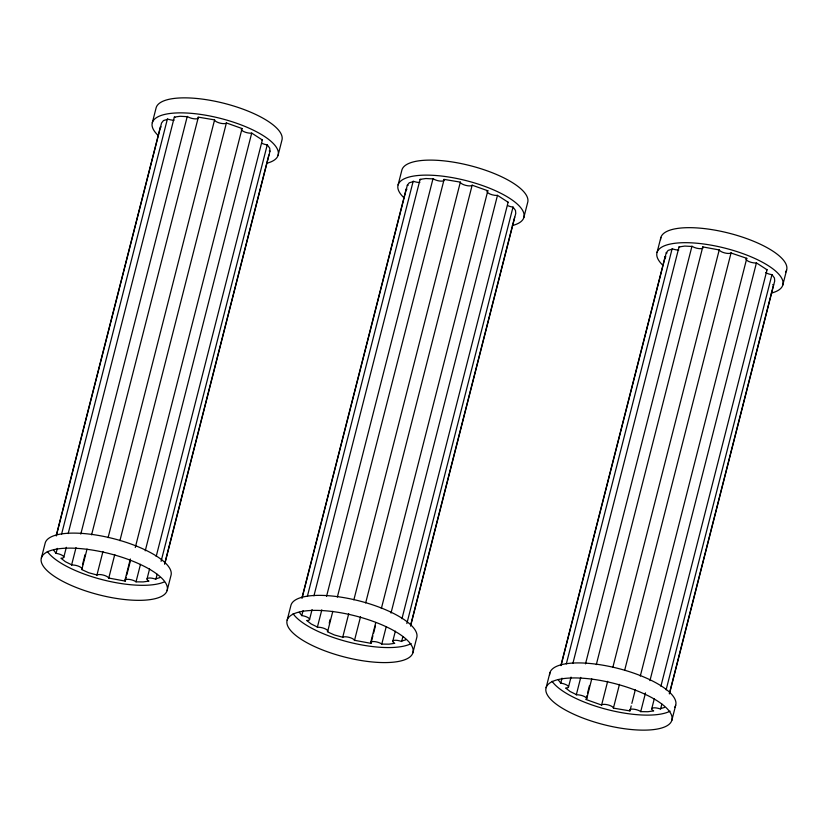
<?xml version="1.0" encoding="UTF-8"?>
<svg xmlns="http://www.w3.org/2000/svg" width="828" height="828" viewBox="0 0 828 828"><rect width="100%" height="100%" fill="white"/><g stroke="black" fill="none" stroke-linecap="round" stroke-linejoin="round"><path stroke-width="1.24" d="M41.4 557.906L45.23 542.889A64.946 21.249 14.3 0 1 114.212 538.842A64.946 21.249 14.3 0 1 170.951 575.543L167.121 590.561A64.946 21.249 14.3 0 1 67.523 583.709A64.946 21.249 14.3 0 1 78.132 548.426A64.946 21.249 14.3 0 1 167.121 590.561M152.342 122.658L156.171 107.64A64.946 21.249 14.3 0 1 225.154 103.593A64.946 21.249 14.3 0 1 281.893 140.294L278.063 155.312M56.159 535.788L160.404 126.808L161.191 126.984M56.356 535.716L161.553 122.989L163.468 120.567L168.136 119.17A6.21 2.029 14.3 0 0 174.087 120.174M126.177 577.354L125.225 581.101L108.675 578.037A6.21 2.029 14.3 0 0 103.314 575.087A6.21 2.029 14.3 0 0 97.073 575.025L88.668 572.728L81.589 569.519A6.21 2.029 14.3 0 0 79.457 566.6A6.21 2.029 14.3 0 0 72.108 565.027L65.402 561.715L60.941 558.227L61.603 558.227A6.21 2.029 14.3 0 0 63.27 556.126A6.21 2.029 14.3 0 0 56.78 553.466L56.035 553.373L57.308 548.374M61.593 534.122L167.432 118.89M68.175 533.584L174.335 117.11L180.1 116.282L187.687 116.676A6.21 2.029 14.3 0 0 194.839 118.87A6.21 2.029 14.3 0 0 198.296 117.41L91.587 534.826M63.777 557.316L66.333 547.308M71.57 565.1L76.031 547.598M80.792 534.081L187.273 116.355M82.5 564.665L85.046 554.667M81.951 569.064L87.043 549.057M96.897 575.253L102.951 551.489M108.106 537.61L214.587 119.884L198.068 117.1M108.706 578.317L114.761 554.553M119.915 540.674L226.396 122.948L242.066 128.526L135.274 547.505M124.935 580.231L130.358 558.972M126.819 574.849L130.327 561.094M159.825 577.623L155.157 579.02A6.21 2.029 14.3 0 0 148.129 578.172A6.21 2.029 14.3 0 0 148.378 580.77L148.957 581.09L143.192 581.918L136.02 581.846L140.481 564.334M145.242 550.827L251.712 133.091L262.352 139.973L156.192 556.457M147.032 578.938L149.589 568.929M155.85 579.31L157.134 574.301M161.098 561.301L267.258 144.817L266.502 144.724A6.21 2.029 14.3 0 1 262.01 143.347M164.606 563.961L268.852 154.981M164.803 563.878L270 151.151L269.721 148.171L267.258 144.817M287.161 620.151L290.99 605.133A64.946 21.249 14.3 0 1 359.973 601.097A64.946 21.249 14.3 0 1 416.712 637.788L412.882 652.806A64.946 21.249 14.3 0 1 313.284 645.954A64.946 21.249 14.3 0 1 323.903 610.681A64.946 21.249 14.3 0 1 412.882 652.806M398.102 184.903L401.932 169.885A64.946 21.249 14.3 0 1 470.925 165.848A64.946 21.249 14.3 0 1 527.653 202.539L523.824 217.557M301.92 598.033L406.165 189.053L406.952 189.229M302.116 597.961L407.314 185.234L409.229 182.822L413.896 181.425A6.21 2.029 14.3 0 0 419.848 182.429M372.9 635.842L370.985 643.346L354.436 640.292A6.21 2.029 14.3 0 0 349.074 637.343A6.21 2.029 14.3 0 0 342.844 637.27L334.44 634.983L327.35 631.764A6.21 2.029 14.3 0 0 325.218 628.845A6.21 2.029 14.3 0 0 317.869 627.272L311.162 623.96L306.702 620.472L307.364 620.482A6.21 2.029 14.3 0 0 309.03 618.381A6.21 2.029 14.3 0 0 302.551 615.721L301.796 615.628L303.069 610.619M307.364 596.367L413.203 181.135M313.936 595.839L420.096 179.355L425.861 178.527L433.448 178.92A6.21 2.029 14.3 0 0 440.599 181.115A6.21 2.029 14.3 0 0 444.056 179.655L337.348 597.071M309.537 619.561L312.094 609.553M317.331 627.355L321.802 609.843M326.553 596.326L433.034 178.6M329.213 623.163L330.175 619.416M327.712 631.309L332.815 611.302M342.657 637.498L348.723 613.734M353.866 599.855L460.347 182.129L443.829 179.345M354.467 640.561L360.522 616.798M365.676 602.919L472.157 185.193L487.827 190.771L381.356 608.508M370.706 642.476L375.798 622.47M373.531 633.348L375.446 625.844M405.585 639.878L400.918 641.276A6.21 2.029 14.3 0 0 393.89 640.427A6.21 2.029 14.3 0 0 394.138 643.014L394.718 643.335L388.953 644.163L381.78 644.091L386.252 626.579M391.002 613.072L497.483 195.346L508.113 202.218L401.953 618.702M392.793 641.183L395.349 631.184M401.621 641.555L402.894 636.556M406.858 623.546L513.018 207.072L512.263 206.979A6.21 2.029 14.3 0 1 507.771 205.603M410.688 624.954L514.612 217.226M410.564 626.134L515.761 213.407L515.482 210.416L513.018 207.072M546.107 687.706L549.937 672.688M657.049 252.457L660.879 237.439M560.866 665.588L665.112 256.618L665.898 256.783M561.063 665.515L666.261 252.788L668.175 250.377L672.843 248.98A6.21 2.029 14.3 0 0 678.794 249.984M586.886 695.727L586.307 699.318A6.21 2.029 14.3 0 0 584.164 696.4A6.21 2.029 14.3 0 0 576.826 694.827L570.119 691.515L565.648 688.027L566.321 688.037A6.21 2.029 14.3 0 0 567.977 685.936A6.21 2.029 14.3 0 0 561.498 683.276L560.742 683.183L562.015 678.173M566.311 663.921L672.15 248.69M572.883 663.394L679.043 246.91L684.808 246.082L692.394 246.485A6.21 2.029 14.3 0 0 702.703 248.214M568.484 687.116L571.041 677.107M576.288 694.909L580.749 677.397M585.5 663.88L691.98 246.154M587.528 693.222L589.443 685.719M586.659 698.863L591.761 678.856M596.305 664.625L702.775 246.899L719.325 249.963A6.21 2.029 14.3 0 0 724.686 252.913A6.21 2.029 14.3 0 0 730.927 252.975L746.784 258.326L640.303 676.062M585.934 699.474L601.604 705.052L607.669 681.289M612.823 667.409L719.294 249.683M631.205 705.901L629.932 710.9L613.413 708.116L619.468 684.363M624.622 670.473L731.103 252.747M631.847 703.396L635.355 689.641M664.532 707.433L659.864 708.83A6.21 2.029 14.3 0 0 652.837 707.981A6.21 2.029 14.3 0 0 653.085 710.579L653.665 710.89L647.9 711.718L640.727 711.645L645.509 692.891M649.949 680.626L756.43 262.9L767.059 269.773L660.899 686.257M651.74 708.737L654.296 698.739M660.568 709.11L661.841 704.11M666.126 689.848L771.965 274.627L771.22 274.534A6.21 2.029 14.3 0 1 765.569 272.526M669.314 693.76L773.559 284.78L772.793 284.553M669.51 693.688L774.708 280.961L774.428 277.97L771.965 274.627M671.829 720.36A64.946 21.249 14.3 0 0 582.85 678.235A64.946 21.249 14.3 0 0 572.231 713.508A64.946 21.249 14.3 0 0 671.829 720.36L675.658 705.342M782.77 285.111L786.6 270.094M226.396 122.948L226.21 123.175A6.21 2.029 14.3 0 1 219.979 123.103A6.21 2.029 14.3 0 1 214.607 120.153L214.587 119.884M472.157 185.193L471.981 185.42A6.21 2.029 14.3 0 1 465.74 185.358A6.21 2.029 14.3 0 1 460.378 182.408L460.347 182.129M601.604 705.052L601.79 704.825A6.21 2.029 14.3 0 1 608.021 704.897A6.21 2.029 14.3 0 1 613.393 707.847L613.413 708.116M242.066 128.526L241.693 128.682A6.21 2.029 14.3 0 0 243.836 131.6A6.21 2.029 14.3 0 0 251.174 133.173L251.712 133.091M487.827 190.771L487.464 190.926A6.21 2.029 14.3 0 0 487.102 191.382M746.784 258.326L746.411 258.481A6.21 2.029 14.3 0 0 746.049 258.936M497.483 195.346L496.945 195.418A6.21 2.029 14.3 0 1 487.154 191.941M756.43 262.9L755.892 262.973A6.21 2.029 14.3 0 1 746.1 259.495M261.679 139.963L262.352 139.973M507.45 202.218L508.113 202.218M766.397 269.773L767.059 269.773M269.214 150.986L270 151.151M666.261 252.788L667.026 253.026M407.314 185.234L408.08 185.472M679.043 246.91L679.622 247.23M420.096 179.355L420.676 179.676M174.335 117.11L174.915 117.421M640.727 711.645L640.313 711.324A6.21 2.029 14.3 0 0 633.161 709.13A6.21 2.029 14.3 0 0 629.704 710.59L629.932 710.9M381.78 644.091L381.366 643.77A6.21 2.029 14.3 0 0 374.215 641.576A6.21 2.029 14.3 0 0 370.758 643.035L370.985 643.346M136.02 581.846L135.606 581.515A6.21 2.029 14.3 0 0 128.454 579.331A6.21 2.029 14.3 0 0 124.997 580.79L125.225 581.101M702.775 246.899L703.003 247.21A6.21 2.029 14.3 0 1 703.065 247.769M558.279 679.829L560.742 683.183M299.332 612.275L301.796 615.628M53.572 550.03L56.035 553.373M665.112 256.618L665.298 258.605M411.164 643.594A64.946 21.249 14.3 0 1 348.909 642.135A64.946 21.249 14.3 0 1 293.091 613.703M403.464 197.271A64.946 21.249 14.3 0 1 467.095 180.866A64.946 21.249 14.3 0 1 512.335 225.558M157.703 135.026A64.946 21.249 14.3 0 1 221.335 118.611A64.946 21.249 14.3 0 1 266.575 163.313M164.368 581.856A64.946 21.249 14.3 0 1 101.958 579.579A64.946 21.249 14.3 0 1 47.331 551.448M660.589 239.654A64.946 21.249 14.3 0 1 729.872 233.403A64.946 21.249 14.3 0 1 785.617 272.133M549.647 674.903A64.946 21.249 14.3 0 1 618.93 668.651A64.946 21.249 14.3 0 1 674.675 707.381M670.111 711.149A64.946 21.249 14.3 0 1 607.855 709.689A64.946 21.249 14.3 0 1 552.048 681.258M662.41 264.825A64.946 21.249 14.3 0 1 726.042 248.421A64.946 21.249 14.3 0 1 771.282 293.112"/></g></svg>
